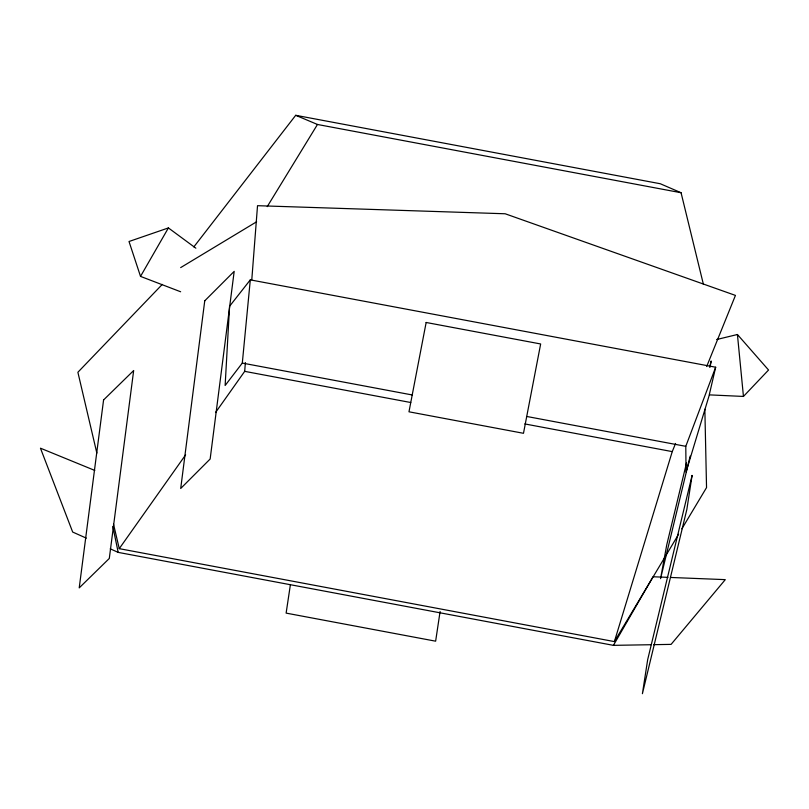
<?xml version="1.0" encoding="UTF-8"?>
<svg xmlns="http://www.w3.org/2000/svg" width="809" height="809" viewBox="0 0 809 809"><rect width="100%" height="100%" fill="white"/><g stroke="black" fill="none" stroke-linecap="round" stroke-linejoin="round"><path stroke-width="1.21" d="M215.518 412.58L244.692 371.351L245.37 362.563M251.791 279.732L257.525 205.688L505.17 213.768L735.442 295.406L706.682 366.517M250.305 279.863L229.574 306.247L225.135 385.488L242.306 363.069L250.305 279.863L715.672 367.225L708.937 396.238L686.042 472.011L685.789 446.325L715.672 367.225M290.401 584.664L286.123 613.111L435.636 641.183L440.096 611.493M710.059 367.023L711.162 360.986L709.675 367.114M686.578 462.728L666.747 544.851L660.559 578.657L690.168 456.074M113.513 524.151L119.257 548.654L614.385 641.598L672.249 451.614L675.555 443.453M180.64 291.766L140.523 276.395L168.403 227.926L195.859 248.181M110.236 548.826L118.195 552.385L613.414 645.349L653.035 576.756L667.981 577.353M614.385 641.598L678.63 534.233M681.876 528.813L706.54 487.594L704.851 409.253M267.243 206.619L317.472 124.475L681.067 192.734L703.355 284.131M119.257 548.654L185.625 454.84M193.847 246.897L295.71 115.303L660.286 183.744L681.067 192.734M709.513 394.883L743.451 396.44L768.55 370.016L737.424 334.501L716.643 339.537M162.275 284.414L77.886 372.271L96.847 453.111M180.67 267.597L256.625 221.777M168.403 227.926L129.015 241.507L140.523 276.395M613.414 645.349L651.033 644.722M653.541 644.672L671.096 644.379L725.289 579.638L670.469 577.454M242.306 363.069L412.489 395.014M526.78 416.473L685.789 446.325M244.692 371.351L410.76 402.518M524.778 423.926L672.249 451.614M94.795 470.433L40.45 448.186L72.679 532.049L86.341 538.147M295.71 115.303L317.472 124.475M112.795 526.426L118.195 552.385M737.424 334.501L743.451 396.44M204.748 300.817L180.71 488.474L210.148 459.016L234.185 271.369L204.748 300.817M103.582 399.949L79.221 587.88L109.296 558.463L133.667 370.532L103.582 399.949M692.089 475.449L686.841 509.488L642.407 693.697L647.675 659.659L692.089 475.449M426.151 322.478L408.98 411.801L523.484 433.3L540.655 343.967L426.151 322.478"/></g></svg>
